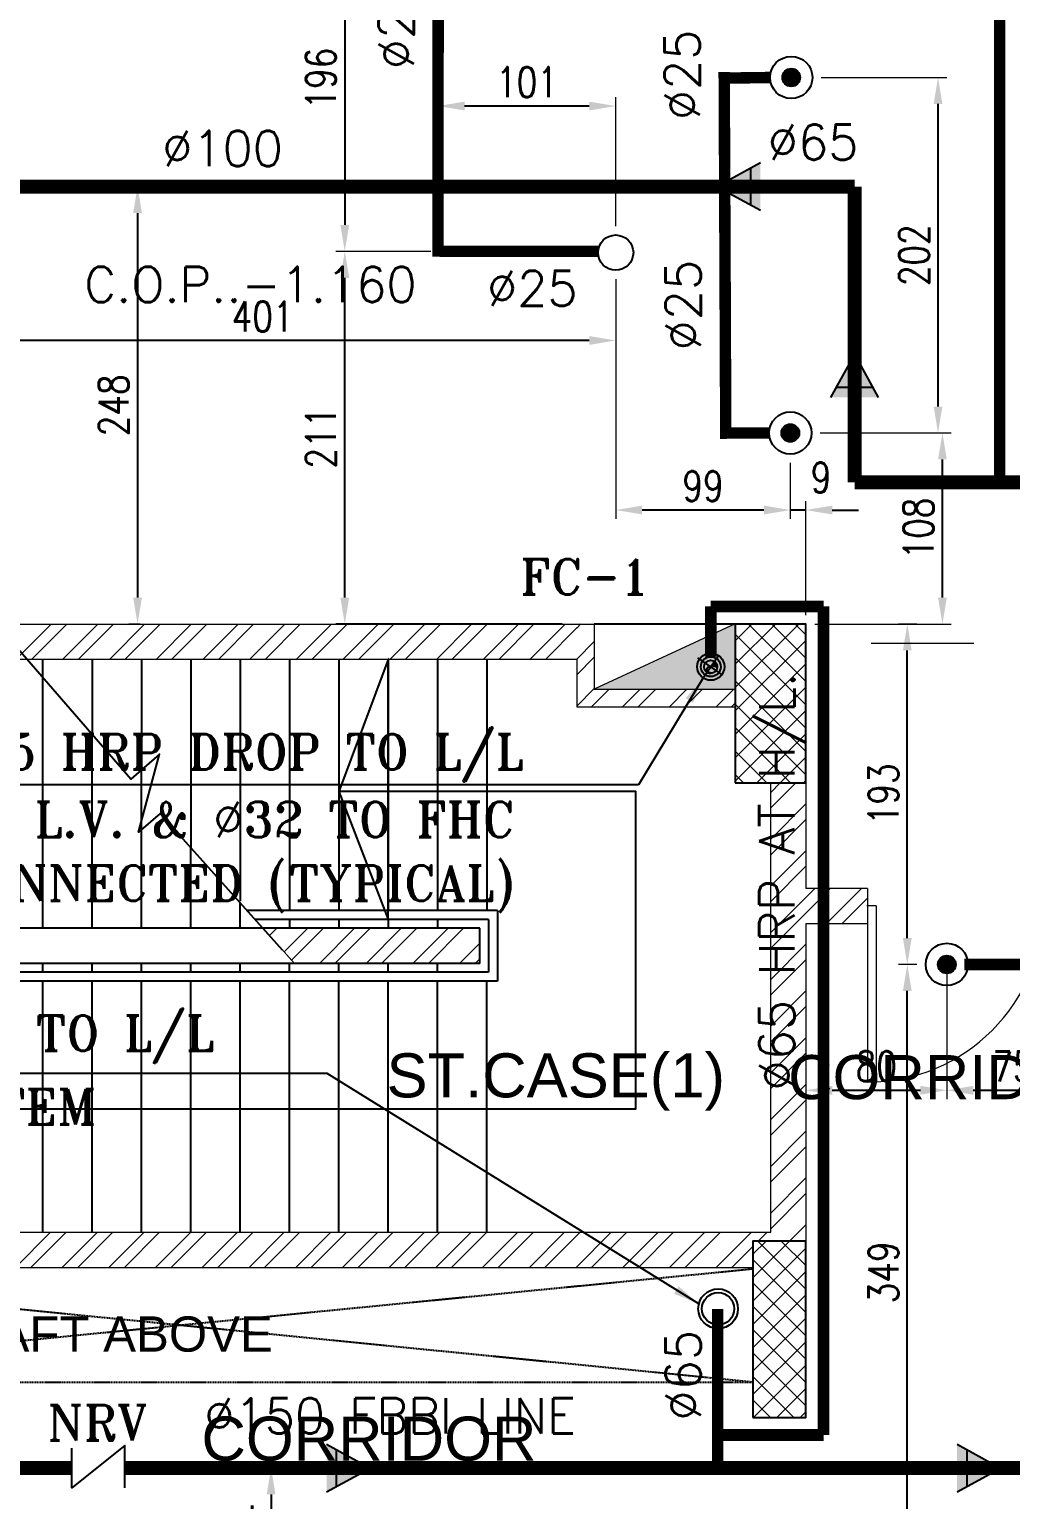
# Model space of a CAD drawing. Header units: inches. Extents: x 1355305 to 1448369, y 326920 to 386626.
# Drawn here: x 1376514 to 1382083, y 348243 to 356583 of the extents above; entities that cross this region are included whole.
import ezdxf
from ezdxf.enums import TextEntityAlignment as Align

# ---------------------------------------------------------------- set-up
doc = ezdxf.new("R2010")
doc.units = ezdxf.units.IN
doc.header["$MEASUREMENT"] = 0
for name, pattern in [('DASHDOT', [1, 0.5, -0.25, 0, -0.25]), ('HIDDEN', [9.524999999999999, 6.35, -3.175]), ('JIS_02_2.0', [3, 2, -1])]:
    doc.linetypes.add(name, pattern=pattern)
for name, color, linetype, lineweight in [('A-BLOCK', 43, 'Continuous', 13), ('A-DOOR', 10, 'Continuous', 15), ('A-HATCH CONCRETE', 254, 'Continuous', 5), ('wall hatch', 252, 'Continuous', 0)]:
    doc.layers.add(name, color=color, linetype=linetype, lineweight=lineweight)
for name, color, linetype in [('DIM2', 222, 'Continuous'), ('DR ARROW', 6, 'Continuous'), ('DR-TEXT', 181, 'Continuous'), ('FIRE BREECHING INLET', 41, 'DASHDOT'), ('FIRE MAIN PIPE', 7, 'Continuous'), ('FIRE-TXT', 5, 'Continuous'), ('FP-Base-3$0$FP-RISER', 3, 'Continuous'), ('FP-PIPE', 4, 'Continuous'), ('MARBLE', 9, 'Continuous'), ('P-FIRE-MAIN', 80, 'Continuous'), ('P-FIRE-SUB', 40, 'Continuous'), ('P-FIRE-TXT', 181, 'Continuous'), ('S-COL', 210, 'Continuous'), ('SHAFT', 7, 'Continuous'), ('SLEEVE', 2, 'Continuous'), ('SPR..', 3, 'Continuous'), ('stair', 1, 'Continuous'), ('TAXT', 3, 'Continuous'), ('TEXT', 181, 'Continuous')]:
    doc.layers.add(name, color=color, linetype=linetype)
doc.styles.add('MECH', font='romans.shx')
doc.styles.add('ROMANS', font='romans__.ttf', dxfattribs={"width": 0.8})
doc.styles.add('ROMANT', font='ROMANT.shx')
doc.styles.add('style1', font='arial.ttf')
doc.dimstyles.new('GRAND CINEMA', dxfattribs={"dimtxt": 180, "dimasz": 150, "dimexe": 0.18, "dimexo": 0.06, "dimgap": 100, "dimtad": 1, "dimdec": 0, "dimlfac": 0.1, "dimzin": 1, "dimdsep": 46, "dimtxsty": 'MECH', "dimcen": 0.09, "dimdle": 0.2, "dimclrd": 222, "dimclre": 222, "dimclrt": 3, "dimadec": 0, "dimazin": 0, "dimtfac": 1, "dimtdec": 0, "dimtix": 1, "dimtmove": 2, "dimatfit": 3, "dimfxl": 1, "dimtolj": 1, "dimtzin": 0, "dimlwd": -1, "dimarcsym": 0})
pattern_1 = [(45, (1361977.670933246, -12529.20693418721), (-132.5825214724777, 132.5825214724777), []), (45, (1362066.059280746, -12529.20693418721), (-132.5825214724777, 132.5825214724777), [])]
pattern_2 = [(45, (1361977.670933246, -12529.20693418721), (-66.29126073623883, 66.29126073623884), []), (135, (1361977.670933246, -12529.20693418721), (-66.29126073623884, -66.29126073623883), [])]

# ---------------------------------------------------------------- blocks, each defined once
blk = doc.blocks.new('SWGDCSTHYTD')
at = {"layer": 'A-BLOCK', "ltscale": 100}
blk.add_hatch(color=254, dxfattribs=at).paths.add_polyline_path([(1380520.302937191, 409238.9246025186), (1380520.302937191, 409608.9246025201), (1379720.302937188, 409238.9246025186)])
at = {"layer": 'A-HATCH CONCRETE'}
h = blk.add_hatch(dxfattribs=at)
h.set_pattern_fill('ANSI37', color=254, scale=750)
h.set_pattern_definition(pattern_2)
h.paths.add_polyline_path([(1380520.302937191, 408707.8111279894), (1380920.933549115, 408707.8111279894), (1380920.933549115, 409607.8111279899), (1380520.302937191, 409607.8111279899)])
h = blk.add_hatch(dxfattribs=at)
h.set_pattern_fill('ANSI37', color=254, scale=750)
h.set_pattern_definition(pattern_2)
h.paths.add_polyline_path([(1380620.274007265, 405107.8111279897), (1380920.274007265, 405107.8111279897), (1380920.302937191, 406107.8111279891), (1380620.302937191, 406107.8111279891)])
at = {"layer": 'wall hatch', "ltscale": 500}
h = blk.add_hatch(dxfattribs=at)
h.set_pattern_fill('ANSI32', color=254, scale=500)
h.set_pattern_definition(pattern_1)
h.paths.add_polyline_path([(1379623.458292169, 409407.8111279899), (1379623.458292169, 409607.8111279899), (1374570.554166704, 409607.8111279897), (1374570.554166704, 409407.8111279897)])
h = blk.add_hatch(dxfattribs=at)
h.set_pattern_fill('ANSI32', color=254, scale=500)
h.set_pattern_definition(pattern_1)
h.paths.add_polyline_path([(1380520.302937191, 409238.9246025184), (1379720.302937188, 409238.9246025184), (1379720.302937188, 409608.9246025201), (1379620.302937188, 409608.9246025201), (1379620.302937188, 409138.9246025184), (1380520.302937191, 409138.9246025184)])
at = {"layer": 'wall hatch'}
h = blk.add_hatch(dxfattribs=at)
h.set_pattern_fill('ANSI32', color=254, scale=500)
h.set_pattern_definition([(45, (1362142.670933246, -12529.20693418721), (-132.5825214724777, 132.5825214724777), []), (45, (1362231.059280746, -12529.20693418721), (-132.5825214724777, 132.5825214724777), [])])
h.paths.add_polyline_path([(1380935.933549115, 409607.8111279897), (1380935.933549115, 409607.8111279899), (1380935.933549115, 409407.8111282835)])
h.paths.add_polyline_path([(1382471.184778628, 409607.8111282835), (1382270.805396088, 409607.8111282833), (1382270.805396088, 409407.8111282833), (1382471.184778628, 409407.8111282835)])
at = {"layer": 'wall hatch', "ltscale": 500}
h = blk.add_hatch(dxfattribs=at)
h.set_pattern_fill('ANSI32', color=254, scale=500)
h.set_pattern_definition(pattern_1)
h.paths.add_polyline_path([(1380920.933549115, 408707.8111279894), (1380721.302937116, 408707.8111279894), (1380721.302937116, 406107.8111279891), (1380920.933549115, 406107.8111279892)])
h.paths.add_polyline_path([(1380620.302937191, 406107.8111279891), (1380721.302937116, 406107.8111279891), (1380721.302937116, 406157.8111279899), (1380620.302937191, 406157.8111279899)])
h = blk.add_hatch(dxfattribs=at)
h.set_pattern_fill('ANSI32', color=254, scale=500)
h.set_pattern_definition(pattern_1)
h.paths.add_polyline_path([(1381270.805396088, 408107.8111279897), (1380920.933549115, 408107.8111279899), (1380920.933549115, 407907.8111282835), (1381270.805396088, 407907.8111282835)])
at = {"layer": 'wall hatch'}
h = blk.add_hatch(dxfattribs=at)
h.set_pattern_fill('ANSI32', color=254, scale=500)
h.set_pattern_definition(pattern_1)
h.paths.add_polyline_path([(1381154.190470921, 408110.1874043139), (1381154.190470921, 408110.1874043142), (1381154.190470921, 407910.1874046078)])
h.paths.add_polyline_path([(1382471.184778628, 408107.8111279898), (1382270.805396088, 408107.8111279896), (1382270.805396088, 407907.8111279896), (1382471.184778628, 407907.8111279898)])
h = blk.add_hatch(dxfattribs=at)
h.set_pattern_fill('ANSI32', color=254, scale=500)
h.set_pattern_definition(pattern_1)
h.paths.add_polyline_path([(1377840.663774897, 407882.8111279897), (1379070.554166629, 407882.8111279897), (1379070.554166629, 407682.8111279899), (1378019.670418063, 407682.8111279899)])
at = {"layer": 'wall hatch', "ltscale": 500}
h = blk.add_hatch(dxfattribs=at)
h.set_pattern_fill('ANSI32', color=254, scale=500)
h.set_pattern_definition(pattern_1)
h.paths.add_polyline_path([(1375070.55465473, 406157.8111279898), (1375070.55465473, 405957.8111279898), (1380620.933549115, 405957.8111279899), (1380620.933549115, 406157.8111279899)])
h.paths.add_polyline_path([(1373970.554166705, 406157.8111279896), (1374071.185266728, 406157.8111279896), (1374071.185266728, 405957.8111279896), (1373970.554166705, 405957.8111279896)])
h.paths.add_polyline_path([(1373871.184778629, 406157.8111279896), (1373969.618390191, 406157.8111279896), (1373969.618390191, 406107.811127989), (1373871.184778629, 406107.811127989)])
at = {"layer": 'A-BLOCK', "color": 254, "ltscale": 100}
for p, q in [((1373670.554166629, 409607.8111279899), (1380920.302937116, 409607.8111279899)), ((1380520.302937191, 409608.9246025201), (1379720.302937188, 409238.9246025186)), ((1374570.554166704, 409407.8111279894), (1379620.302937188, 409408.9246025201)), ((1380721.302937116, 406157.8111279899), (1380721.302937116, 408707.8111279894)), ((1380920.933549115, 408707.8111279899), (1380920.933549115, 408107.81112799)), ((1381270.805396107, 408107.8111279897), (1380920.302937116, 408107.8111279899)), ((1381270.805396107, 408107.8111279897), (1381270.805396107, 407907.8111279894)), ((1381270.805396088, 408107.8111282837), (1381270.805396088, 407907.8111282835)), ((1380920.933549115, 407907.8111282835), (1380920.302937191, 406107.8111279891)), ((1381270.805396088, 407907.8111282835), (1380920.933549115, 407907.8111282835)), ((1375070.55465473, 406157.8111279898), (1380721.302937116, 406157.8111279899)), ((1375070.55465473, 405957.8111279898), (1380620.933549115, 405957.8111279899))]:
    blk.add_line(p, q, dxfattribs=at)
for points in [[(1379720.302937188, 409608.9246025201), (1379720.302937188, 409238.9246025184), (1380520.302937191, 409238.9246025184)], [(1379620.302937188, 409408.9246025201), (1379620.302937188, 409138.9246025184), (1380520.302937191, 409138.9246025184)]]:
    blk.add_lwpolyline(points, dxfattribs=at)
for points in [[(1380520.302937191, 409608.9246025201), (1379720.302937188, 409608.9246025201), (1379720.302937188, 409238.9246025186), (1380520.302937191, 409238.9246025186)], [(1377840.663774897, 407882.8111279897), (1379070.554166629, 407882.8111279897), (1379070.554166629, 407682.8111279899), (1378019.670418063, 407682.8111279899)]]:
    blk.add_lwpolyline(points, close=True, dxfattribs=at)
at = {"layer": 'A-DOOR', "color": 254}
for p, q in [((1381320.805396107, 408010.1874041668), (1381267.330556682, 408010.1874041668)), ((1381270.805396088, 408010.1874044609), (1381270.805396088, 407010.1874044609)), ((1381270.805396107, 408010.1874041668), (1381270.805396107, 407010.1874041668)), ((1381320.805396088, 408010.1874044609), (1381320.805396088, 407010.1874044609)), ((1381320.805396107, 408010.1874041668), (1381320.805396107, 407010.1874041668))]:
    blk.add_line(p, q, dxfattribs=at)
blk.add_arc((1381270.805396088, 408010.1874044609), 1000, 270, 0, dxfattribs=at)
at = {"layer": 'S-COL', "color": 254}
blk.add_lwpolyline([(1380520.302937191, 408707.8111279894), (1380920.933549115, 408707.8111279894), (1380920.933549115, 409607.8111279899), (1380520.302937191, 409607.8111279899)], close=True, dxfattribs=at)
at = {"layer": 'S-COL', "color": 254, "linetype": 'ByBlock'}
blk.add_lwpolyline([(1380620.274007265, 405107.8111279897), (1380920.274007265, 405107.8111279897), (1380920.302937191, 406107.8111279891), (1380620.302937191, 406107.8111279891)], close=True, dxfattribs=at)
at = {"layer": 'SHAFT', "color": 254, "linetype": 'HIDDEN', "ltscale": 0.5}
for p, q in [((1376590.554166629, 407882.8111279897), (1376590.554166629, 409303.5382370438)), ((1376870.554166629, 407882.8111279897), (1376870.554166629, 408980.6195443604)), ((1377150.554166629, 407882.8111279897), (1377150.554166629, 408780.6000603716)), ((1377430.554166629, 407882.8111279897), (1377430.554166629, 408341.0171487432)), ((1377710.554166629, 407882.8111279897), (1377710.554166629, 408028.1795969657)), ((1377840.663774897, 407882.8111279897), (1375470.554166629, 407882.8111279898))]:
    blk.add_line(p, q, dxfattribs=at)
at = {"layer": 'SHAFT', "color": 254, "linetype": 'HIDDEN'}
for p, q in [((1380620.302937191, 405307.8111279892), (1374070.55416663, 405957.8475425852)), ((1374070.55416663, 405307.8111279892), (1380620.933549115, 405951.1584831189)), ((1374070.55416663, 405307.8111279892), (1380620.302937191, 405307.8111279892))]:
    blk.add_line(p, q, dxfattribs=at)
at = {"layer": 'stair', "color": 254}
for p, q in [((1376590.554166629, 409303.5382370438), (1376590.554166629, 409407.8111279899)), ((1376870.554166629, 409407.8111279897), (1376870.554166629, 408980.6195443604)), ((1377150.554166629, 409407.8111279897), (1377150.554166629, 408780.6000603713)), ((1377430.554166629, 409407.8111279897), (1377430.554166629, 408334.7821589938)), ((1377710.554166629, 409407.8111279897), (1377710.554166629, 408036.8634663104)), ((1377990.554166629, 409407.8111279897), (1377990.554166629, 407982.8111279897)), ((1378270.554166629, 409407.8111279897), (1378270.554166629, 407982.8111279897)), ((1378550.554166629, 409407.8111279899), (1378550.554166629, 407982.8111279897)), ((1378830.554166629, 409407.8111279899), (1378830.554166629, 407982.8111279897)), ((1379110.554166629, 409407.8111279899), (1379110.554166629, 407982.8111279898)), ((1379170.554166629, 407982.8111279897), (1377751.160453314, 407982.8111279897)), ((1379170.554166629, 407982.8111279897), (1379170.554166629, 407582.8111279899)), ((1379120.554166629, 407932.8111279897), (1377795.912114106, 407932.8111279897)), ((1377990.554166629, 407932.8111279897), (1377990.554166629, 407882.8111279897)), ((1378270.554166629, 407932.8111279897), (1378270.554166629, 407882.8111279897)), ((1378550.554166629, 407932.8111279899), (1378550.554166629, 407882.8111279897)), ((1378830.554166629, 407932.8111279898), (1378830.554166629, 407882.8111279897)), ((1379120.554166629, 407932.8111279897), (1379120.554166629, 407632.8111279899)), ((1379070.554166629, 407882.8111279897), (1377840.663774897, 407882.8111279897)), ((1379070.554166629, 407682.8111279899), (1379070.554166629, 407882.8111279897)), ((1379070.554166629, 407682.8111279899), (1375470.554166629, 407682.8111279899)), ((1376590.554166629, 407632.8111279899), (1376590.554166629, 407682.8111279899)), ((1376870.554166629, 407632.8111279899), (1376870.554166629, 407682.8111279899)), ((1377150.554166629, 407632.8111279899), (1377150.554166629, 407682.8111279899)), ((1377430.554166629, 407632.8111279899), (1377430.554166629, 407682.8111279899)), ((1377710.554166629, 407632.8111279899), (1377710.554166629, 407682.8111279899)), ((1377990.554166629, 407632.8111279899), (1377990.554166629, 407682.8111279899)), ((1378270.554166629, 407632.8111279899), (1378270.554166629, 407682.8111279899)), ((1378550.554166629, 407632.8111279899), (1378550.554166629, 407682.8111279899)), ((1378830.554166629, 407632.8111279899), (1378830.554166629, 407682.8111279899)), ((1379120.554166629, 407632.8111279899), (1375445.554166629, 407632.8111279899)), ((1379170.554166629, 407582.8111279899), (1375445.554166629, 407582.8111279899)), ((1376590.554166629, 406157.8111279899), (1376590.554166629, 407582.8111279899)), ((1376870.554166629, 406157.8111279899), (1376870.554166629, 407582.8111279899)), ((1377150.554166629, 406157.8111279899), (1377150.554166629, 407582.8111279899)), ((1377430.554166629, 406157.8111279899), (1377430.554166629, 407582.8111279899)), ((1377710.554166629, 406157.8111279899), (1377710.554166629, 407582.8111279899)), ((1377990.554166629, 406157.8111279899), (1377990.554166629, 407582.8111279899)), ((1378270.554166629, 406157.8111279899), (1378270.554166629, 407582.8111279899)), ((1378550.554166629, 406157.8111279899), (1378550.554166629, 407582.8111279899)), ((1378830.554166629, 406157.8111279899), (1378830.554166629, 407582.8111279899)), ((1379110.554166629, 406157.8111279899), (1379110.554166629, 407582.8111279899))]:
    blk.add_line(p, q, dxfattribs=at)
for points in [[(1377951.745460285, 407758.7021190467), (1377257.379607703, 408534.5010953312), (1377134.424627797, 408427.887897787), (1377253.078162673, 408869.4977288645), (1377089.72418798, 408727.8549130395), (1376400.622407381, 409522.5829348849)], [(1375470.55416663, 406857.8111279899), (1378770.554166629, 406857.8111279897), (1379955.554166629, 406857.8111279897), (1379955.554166629, 408657.8111279897), (1378270.554166629, 408657.8111279897), (1378550.554166629, 407932.8111279899), (1378550.554166629, 409407.8111279899), (1378270.554166629, 408657.8111279897)]]:
    blk.add_lwpolyline(points, dxfattribs=at)
at = {"layer": 'stair', "color": 254, "const_width": 5}
blk.add_lwpolyline([(1375470.55416663, 406857.8111279899), (1379955.554166629, 406857.8111279899), (1379955.554166629, 408657.8111279897), (1378270.554166629, 408657.8111279897), (1378550.554166629, 409407.8111279899), (1378550.554166629, 407932.8111279899), (1378270.554166629, 408657.8111279897)], dxfattribs=at)
at = {"layer": 'TAXT', "color": 254, "ltscale": 100, "style": 'style1'}
blk.add_text('SHAFT ABOVE', height=200, dxfattribs=at).set_placement((1375939.98822887, 405480.9554218723))
at = {"layer": 'TEXT', "color": 254, "ltscale": 0.5, "style": 'style1'}
blk.add_text('ST.CASE(1)', height=250, dxfattribs=at).set_placement((1378541.198071784, 406923.2011371254))
at = {"layer": 'TEXT', "color": 254, "ltscale": 0.5, "char_height": 250, "width": 4139.905060350208, "attachment_point": 1, "style": 'style1'}
for insert in [(1380820.302937116, 407163.1125613375), (1377490.84976835, 405112.6377384824)]:
    blk.add_mtext('CORRIDOR', dxfattribs=dict(at, insert=insert))
blk = doc.blocks.new('*D1224')
at = {"layer": 'Defpoints', "color": 0, "transparency": 16777216}
for p in [(6583.978026925353, -19000.7026257838), (7574.666715671308, -19750.91694130609), (6583.978026925353, -20067.90175012051)]:
    blk.add_point(p, dxfattribs=at)
at = {"layer": 'DIM2', "color": 252, "lineweight": -2, "transparency": 16777216}
for p, q in [((6583.978026925353, -19050.7026257838), (6583.978026925353, -20117.90175012051)), ((7574.666715671308, -19800.91694130609), (7574.666715671308, -20117.90175012051))]:
    blk.add_line(p, q, dxfattribs=at)
at = {"layer": 'DIM2', "color": 252, "transparency": 16777216}
blk.add_line((7424.666715671308, -20067.90175012051), (6733.978026925353, -20067.90175012051), dxfattribs=at)
for points in [[(6733.978026925353, -20042.90175012051), (6733.978026925353, -20092.90175012051), (6583.978026925353, -20067.90175012051)], [(7424.666715671308, -20042.90175012051), (7424.666715671308, -20092.90175012051), (7574.666715671308, -20067.90175012051)]]:
    blk.add_solid(points, dxfattribs=at)
at = {"layer": 'DIM2', "color": 252, "transparency": 16777216, "insert": (7079.322371298331, -19932.11988415468), "char_height": 170, "attachment_point": 5, "style": 'ROMANS'}
blk.add_mtext('\\A1;99', dxfattribs=at)
blk = doc.blocks.new('*D1225')
at = {"layer": 'Defpoints', "color": 0, "transparency": 16777216}
for p in [(2576.4107668004, -18714.37934044917), (6583.978026925353, -18707.69194224291), (2576.4107668004, -19106.07379748602)]:
    blk.add_point(p, dxfattribs=at)
at = {"layer": 'DIM2', "color": 252, "lineweight": -2, "transparency": 16777216}
for p, q in [((6583.978026925353, -18757.69194224291), (6583.978026925353, -19156.07379748602)), ((2576.4107668004, -18764.37934044917), (2576.4107668004, -19156.07379748602))]:
    blk.add_line(p, q, dxfattribs=at)
at = {"layer": 'DIM2', "color": 252, "transparency": 16777216}
blk.add_line((6433.978026925353, -19106.07379748602), (2726.4107668004, -19106.07379748602), dxfattribs=at)
for points in [[(2726.4107668004, -19081.07379748602), (2726.4107668004, -19131.07379748602), (2576.4107668004, -19106.07379748602)], [(6433.978026925353, -19081.07379748602), (6433.978026925353, -19131.07379748602), (6583.978026925353, -19106.07379748602)]]:
    blk.add_solid(points, dxfattribs=at)
at = {"layer": 'DIM2', "color": 252, "transparency": 16777216, "insert": (4580.194396862877, -18970.29193152019), "char_height": 170, "attachment_point": 5, "style": 'ROMANS'}
blk.add_mtext('\\A1;401', dxfattribs=at)
blk = doc.blocks.new('*D1227')
at = {"layer": 'Defpoints', "color": 0, "transparency": 16777216}
for p in [(9012.942888821475, -22414.3149978483), (9562.460128779756, -22414.3149978483), (8769.406999101397, -22645.53635110235)]:
    blk.add_point(p, dxfattribs=at)
at = {"layer": 'DIM2', "color": 252, "transparency": 16777216}
for p, q in [((9562.460128779756, -22264.3149978483), (9562.460128779756, -22114.3149978483)), ((9562.460128779756, -22645.53635110235), (9562.460128779756, -22414.3149978483)), ((9562.460128779756, -22795.53635110235), (9562.460128779756, -22945.53635110235))]:
    blk.add_line(p, q, dxfattribs=at)
at = {"layer": 'DIM2', "color": 252, "lineweight": -2, "transparency": 16777216}
for p, q in [((9062.942888821475, -22414.3149978483), (9612.460128779756, -22414.3149978483)), ((8819.406999101397, -22645.53635110235), (9612.460128779756, -22645.53635110235))]:
    blk.add_line(p, q, dxfattribs=at)
at = {"layer": 'DIM2', "color": 252, "transparency": 16777216}
for points in [[(9537.460128779756, -22264.3149978483), (9587.460128779756, -22264.3149978483), (9562.460128779756, -22414.3149978483)], [(9537.460128779756, -22795.53635110235), (9587.460128779756, -22795.53635110235), (9562.460128779756, -22645.53635110235)]]:
    blk.add_solid(points, dxfattribs=at)
at = {"layer": 'DIM2', "color": 252, "transparency": 16777216, "insert": (9426.678262813924, -22529.92567447532), "char_height": 170, "attachment_point": 5, "rotation": 90, "style": 'ROMANS'}
blk.add_mtext('\\A1;23', dxfattribs=at)
blk = doc.blocks.new('*D1228')
at = {"layer": 'Defpoints', "color": 0, "transparency": 16777216}
for p in [(8463.198696576757, -22645.53635110235), (7662.755735886283, -23314.31499740755), (8463.198696576757, -23359.13912302983)]:
    blk.add_point(p, dxfattribs=at)
at = {"layer": 'DIM2', "color": 252, "lineweight": -2, "transparency": 16777216}
for p, q in [((8463.198696576757, -22695.53635110235), (8463.198696576757, -23409.13912302983)), ((7662.755735886283, -23364.31499740755), (7662.755735886283, -23409.13912302983))]:
    blk.add_line(p, q, dxfattribs=at)
at = {"layer": 'DIM2', "color": 252, "transparency": 16777216}
blk.add_line((7812.755735886283, -23359.13912302983), (8313.198696576757, -23359.13912302983), dxfattribs=at)
for points in [[(7812.755735886283, -23334.13912302983), (7812.755735886283, -23384.13912302983), (7662.755735886283, -23359.13912302983)], [(8313.198696576757, -23334.13912302983), (8313.198696576757, -23384.13912302983), (8463.198696576757, -23359.13912302983)]]:
    blk.add_solid(points, dxfattribs=at)
at = {"layer": 'DIM2', "color": 252, "transparency": 16777216, "insert": (8062.97721623152, -23223.357257064), "char_height": 170, "attachment_point": 5, "style": 'ROMANS'}
blk.add_mtext('\\A1;80', dxfattribs=at)
blk = doc.blocks.new('*D1229')
at = {"layer": 'Defpoints', "color": 0, "transparency": 16777216}
for p in [(8463.198696576757, -23002.45773706603), (9213.322271361481, -23002.45773706603), (9213.322271361481, -23359.31912302988)]:
    blk.add_point(p, dxfattribs=at)
at = {"layer": 'DIM2', "color": 252, "lineweight": -2, "transparency": 16777216}
for p, q in [((8463.198696576757, -23052.45773706603), (8463.198696576757, -23409.31912302988)), ((9213.322271361481, -23052.45773706603), (9213.322271361481, -23409.31912302988))]:
    blk.add_line(p, q, dxfattribs=at)
at = {"layer": 'DIM2', "color": 252, "transparency": 16777216}
blk.add_line((8613.198696576757, -23359.31912302988), (9063.322271361481, -23359.31912302988), dxfattribs=at)
for points in [[(8613.198696576757, -23334.31912302988), (8613.198696576757, -23384.31912302988), (8463.198696576757, -23359.31912302988)], [(9063.322271361481, -23334.31912302988), (9063.322271361481, -23384.31912302988), (9213.322271361481, -23359.31912302988)]]:
    blk.add_solid(points, dxfattribs=at)
at = {"layer": 'DIM2', "color": 252, "transparency": 16777216, "insert": (8838.26048396912, -23223.53725706405), "char_height": 170, "attachment_point": 5, "style": 'ROMANS'}
blk.add_mtext('\\A1;75', dxfattribs=at)
blk = doc.blocks.new('*D1285')
at = {"layer": 'Defpoints', "color": 0, "transparency": 16777216}
for p in [(5046.250419941964, -18600.9868149276), (5583.972456705524, -18600.9868149276), (6330.025812473381, -20714.31499755377)]:
    blk.add_point(p, dxfattribs=at)
at = {"layer": 'DIM2', "color": 252, "lineweight": -2, "transparency": 16777216}
for p, q in [((5533.972456705524, -18600.9868149276), (4996.250419941964, -18600.9868149276)), ((6280.025812473381, -20714.31499755377), (4996.250419941964, -20714.31499755377))]:
    blk.add_line(p, q, dxfattribs=at)
at = {"layer": 'DIM2', "color": 252, "transparency": 16777216}
blk.add_line((5046.250419941964, -20564.31499755377), (5046.250419941964, -18750.9868149276), dxfattribs=at)
for points in [[(5021.250419941964, -18750.9868149276), (5071.250419941964, -18750.9868149276), (5046.250419941964, -18600.9868149276)], [(5021.250419941964, -20564.31499755377), (5071.250419941964, -20564.31499755377), (5046.250419941964, -20714.31499755377)]]:
    blk.add_solid(points, dxfattribs=at)
at = {"layer": 'DIM2', "color": 252, "transparency": 16777216, "insert": (4910.468553976133, -19657.65090624068), "char_height": 170, "attachment_point": 5, "rotation": 90, "style": 'ROMANS'}
blk.add_mtext('\\A1;211', dxfattribs=at)
blk = doc.blocks.new('*D1302')
at = {"layer": 'Defpoints', "color": 0, "transparency": 16777216}
for p in [(3934.265963612357, -18233.89804271533), (3870.343062123517, -20714.37934066931), (3934.265963612357, -20714.37934066931)]:
    blk.add_point(p, dxfattribs=at)
at = {"layer": 'DIM2', "color": 252, "lineweight": -2, "transparency": 16777216}
for p, q in [((3884.265963612357, -18233.89804271533), (3820.343062123517, -18233.89804271533)), ((3884.265963612357, -20714.37934066931), (3820.343062123517, -20714.37934066931))]:
    blk.add_line(p, q, dxfattribs=at)
at = {"layer": 'DIM2', "color": 252, "transparency": 16777216}
blk.add_line((3870.343062123517, -18383.89804271533), (3870.343062123517, -20564.37934066931), dxfattribs=at)
for points in [[(3845.343062123517, -18383.89804271533), (3895.343062123517, -18383.89804271533), (3870.343062123517, -18233.89804271533)], [(3845.343062123517, -20564.37934066931), (3895.343062123517, -20564.37934066931), (3870.343062123517, -20714.37934066931)]]:
    blk.add_solid(points, dxfattribs=at)
at = {"layer": 'DIM2', "color": 252, "transparency": 16777216, "insert": (3734.561196157686, -19474.13869169232), "char_height": 170, "attachment_point": 5, "rotation": 90, "style": 'ROMANS'}
blk.add_mtext('\\A1;248', dxfattribs=at)
blk = doc.blocks.new('*D1306')
at = {"layer": 'Defpoints', "color": 0, "transparency": 16777216}
for p in [(7574.666715671308, -19750.91694130609), (7574.666715671308, -20068.08175012056), (7662.469846044667, -20714.37934066931)]:
    blk.add_point(p, dxfattribs=at)
at = {"layer": 'DIM2', "color": 252, "lineweight": -2, "transparency": 16777216}
for p, q in [((7574.666715671308, -19800.91694130609), (7574.666715671308, -20118.08175012056)), ((7662.469846044667, -20664.37934066931), (7662.469846044667, -20018.08175012056))]:
    blk.add_line(p, q, dxfattribs=at)
at = {"layer": 'DIM2', "color": 252, "transparency": 16777216}
for p, q in [((7424.666715671308, -20068.08175012056), (7274.666715671308, -20068.08175012056)), ((7662.469846044667, -20068.08175012056), (7574.666715671308, -20068.08175012056)), ((7812.469846044667, -20068.08175012056), (7962.469846044667, -20068.08175012056))]:
    blk.add_line(p, q, dxfattribs=at)
for points in [[(7424.666715671308, -20043.08175012056), (7424.666715671308, -20093.08175012056), (7574.666715671308, -20068.08175012056)], [(7812.469846044667, -20043.08175012056), (7812.469846044667, -20093.08175012056), (7662.469846044667, -20068.08175012056)]]:
    blk.add_solid(points, dxfattribs=at)
at = {"layer": 'DIM2', "color": 252, "transparency": 16777216, "insert": (7749.024544573622, -19883.08175012056), "char_height": 170, "attachment_point": 5, "style": 'ROMANS'}
blk.add_mtext('\\A1;9', dxfattribs=at)
blk = doc.blocks.new('*D1307')
at = {"layer": 'Defpoints', "color": 0, "transparency": 16777216}
for p in [(7694.666715671308, -19630.91694130609), (8438.130997643108, -19630.91694130609), (7663.100458043162, -20714.37934066931)]:
    blk.add_point(p, dxfattribs=at)
at = {"layer": 'DIM2', "color": 252, "lineweight": -2, "transparency": 16777216}
for p, q in [((7744.666715671308, -19630.91694130609), (8488.130997643108, -19630.91694130609)), ((7713.100458043162, -20714.37934066931), (8488.130997643106, -20714.37934066932))]:
    blk.add_line(p, q, dxfattribs=at)
at = {"layer": 'DIM2', "color": 252, "transparency": 16777216}
blk.add_line((8438.130997643106, -20564.37934066932), (8438.130997643108, -19780.91694130609), dxfattribs=at)
for points in [[(8413.130997643108, -19780.91694130609), (8463.130997643108, -19780.91694130609), (8438.130997643108, -19630.91694130609)], [(8413.130997643106, -20564.37934066932), (8463.130997643106, -20564.37934066932), (8438.130997643106, -20714.37934066932)]]:
    blk.add_solid(points, dxfattribs=at)
at = {"layer": 'DIM2', "color": 252, "transparency": 16777216, "insert": (8302.349131677274, -20172.6481409877), "char_height": 170, "attachment_point": 5, "rotation": 90, "style": 'ROMANS'}
blk.add_mtext('\\A1;108', dxfattribs=at)
blk = doc.blocks.new('*D1308')
at = {"layer": 'Defpoints', "color": 0, "transparency": 16777216}
for p in [(7700.194396862295, -17614.3793404483), (8413.130997643108, -17614.3793404483), (7694.726715671364, -19630.91694130609)]:
    blk.add_point(p, dxfattribs=at)
at = {"layer": 'DIM2', "color": 252, "lineweight": -2, "transparency": 16777216}
for p, q in [((7750.194396862295, -17614.3793404483), (8463.130997643108, -17614.3793404483)), ((7744.726715671364, -19630.91694130609), (8463.130997643108, -19630.91694130609))]:
    blk.add_line(p, q, dxfattribs=at)
at = {"layer": 'DIM2', "color": 252, "transparency": 16777216}
blk.add_line((8413.130997643108, -19480.91694130609), (8413.130997643108, -17764.3793404483), dxfattribs=at)
for points in [[(8388.130997643108, -17764.3793404483), (8438.130997643108, -17764.3793404483), (8413.130997643108, -17614.3793404483)], [(8388.130997643108, -19480.91694130609), (8438.130997643108, -19480.91694130609), (8413.130997643108, -19630.91694130609)]]:
    blk.add_solid(points, dxfattribs=at)
at = {"layer": 'DIM2', "color": 252, "transparency": 16777216, "insert": (8277.349131677274, -18622.64814087719), "char_height": 170, "attachment_point": 5, "rotation": 90, "style": 'ROMANS'}
blk.add_mtext('\\A1;202', dxfattribs=at)
blk = doc.blocks.new('*D1309')
at = {"layer": 'Defpoints', "color": 0, "transparency": 16777216}
for p in [(5480.293301382335, -16639.25568884623), (5046.250419941964, -18600.9868149276), (5575.282139590709, -18600.9868149276)]:
    blk.add_point(p, dxfattribs=at)
at = {"layer": 'DIM2', "color": 252, "lineweight": -2, "transparency": 16777216}
for p, q in [((5430.293301382335, -16639.25568884623), (4996.250419941965, -16639.25568884623)), ((5525.282139590709, -18600.9868149276), (4996.250419941964, -18600.9868149276))]:
    blk.add_line(p, q, dxfattribs=at)
at = {"layer": 'DIM2', "color": 252, "transparency": 16777216}
blk.add_line((5046.250419941965, -16789.25568884623), (5046.250419941964, -18450.9868149276), dxfattribs=at)
for points in [[(5021.250419941965, -16789.25568884623), (5071.250419941965, -16789.25568884623), (5046.250419941965, -16639.25568884623)], [(5021.250419941964, -18450.9868149276), (5071.250419941964, -18450.9868149276), (5046.250419941964, -18600.9868149276)]]:
    blk.add_solid(points, dxfattribs=at)
at = {"layer": 'DIM2', "color": 252, "transparency": 16777216, "insert": (4910.468553976133, -17620.12125188691), "char_height": 170, "attachment_point": 5, "rotation": 90, "style": 'ROMANS'}
blk.add_mtext('\\A1;196', dxfattribs=at)
blk = doc.blocks.new('*D1310')
at = {"layer": 'Defpoints', "color": 0, "transparency": 16777216}
for p in [(5575.808357262053, -17730.68895271578), (5575.808357262053, -17776.35901930899), (6583.978026925353, -18507.69194224291)]:
    blk.add_point(p, dxfattribs=at)
at = {"layer": 'DIM2', "color": 252, "lineweight": -2, "transparency": 16777216}
for p, q in [((6583.978026925353, -18457.69194224291), (6583.978026925353, -17726.35901930899)), ((5575.808357262053, -17780.68895271578), (5575.808357262053, -17826.35901930899))]:
    blk.add_line(p, q, dxfattribs=at)
at = {"layer": 'DIM2', "color": 252, "transparency": 16777216}
blk.add_line((6433.978026925353, -17776.35901930899), (5725.808357262053, -17776.35901930899), dxfattribs=at)
for points in [[(5725.808357262053, -17751.35901930899), (5725.808357262053, -17801.35901930899), (5575.808357262053, -17776.35901930899)], [(6433.978026925353, -17751.35901930899), (6433.978026925353, -17801.35901930899), (6583.978026925353, -17776.35901930899)]]:
    blk.add_solid(points, dxfattribs=at)
at = {"layer": 'DIM2', "color": 252, "transparency": 16777216, "insert": (6079.893192093703, -17640.57715334316), "char_height": 170, "attachment_point": 5, "style": 'ROMANS'}
blk.add_mtext('\\A1;101', dxfattribs=at)
blk = doc.blocks.new('*D1322')
at = {"layer": 'Defpoints', "color": 0, "transparency": 16777216}
for p in [(8238.792395077879, -20714.37934066931), (8343.168112771353, -20714.37934066931), (8343.168112771353, -22645.6006942183)]:
    blk.add_point(p, dxfattribs=at)
at = {"layer": 'DIM2', "color": 252, "lineweight": -2, "transparency": 16777216}
for p, q in [((8293.168112771353, -20714.37934066931), (8188.79239507788, -20714.37934066931)), ((8293.168112771353, -22645.6006942183), (8188.792395077879, -22645.6006942183))]:
    blk.add_line(p, q, dxfattribs=at)
at = {"layer": 'DIM2', "color": 252, "transparency": 16777216}
blk.add_line((8238.792395077879, -22495.6006942183), (8238.792395077879, -20864.37934066931), dxfattribs=at)
for points in [[(8213.792395077879, -20864.37934066931), (8263.792395077879, -20864.37934066931), (8238.792395077879, -20714.37934066931)], [(8213.792395077879, -22495.6006942183), (8263.792395077879, -22495.6006942183), (8238.792395077879, -22645.6006942183)]]:
    blk.add_solid(points, dxfattribs=at)
at = {"layer": 'DIM2', "color": 252, "transparency": 16777216, "insert": (8103.010529112049, -21679.9900174438), "char_height": 170, "attachment_point": 5, "rotation": 90, "style": 'ROMANS'}
blk.add_mtext('\\A1;193', dxfattribs=at)
blk = doc.blocks.new('*D1323')
at = {"layer": 'Defpoints', "color": 0, "transparency": 16777216}
for p in [(8238.792395077879, -22645.6006942183), (8290.860253924504, -22645.6006942183), (8364.425645315787, -26138.57946753741)]:
    blk.add_point(p, dxfattribs=at)
at = {"layer": 'DIM2', "color": 252, "lineweight": -2, "transparency": 16777216}
for p, q in [((8240.860253924504, -22645.6006942183), (8188.792395077879, -22645.6006942183)), ((8314.425645315787, -26138.57946753741), (8188.792395077879, -26138.5794675374))]:
    blk.add_line(p, q, dxfattribs=at)
at = {"layer": 'DIM2', "color": 252, "transparency": 16777216}
blk.add_line((8238.792395077879, -25988.57946753741), (8238.792395077879, -22795.6006942183), dxfattribs=at)
for points in [[(8213.792395077879, -22795.6006942183), (8263.792395077879, -22795.6006942183), (8238.792395077879, -22645.6006942183)], [(8213.792395077879, -25988.57946753741), (8263.792395077879, -25988.57946753741), (8238.792395077879, -26138.57946753741)]]:
    blk.add_solid(points, dxfattribs=at)
at = {"layer": 'DIM2', "color": 252, "transparency": 16777216, "insert": (8103.010529112048, -24392.09008087785), "char_height": 170, "attachment_point": 5, "rotation": 90, "style": 'ROMANS'}
blk.add_mtext('\\A1;349', dxfattribs=at)
blk = doc.blocks.new('*D1324')
at = {"layer": 'Defpoints', "color": 0, "transparency": 16777216}
for p in [(4692.849186991109, -25502.01324144111), (4628.202875840943, -26138.57946753741), (4692.849186991109, -26138.57946753741)]:
    blk.add_point(p, dxfattribs=at)
at = {"layer": 'DIM2', "color": 252, "lineweight": -2, "transparency": 16777216}
for p, q in [((4642.849186991109, -25502.01324144111), (4578.202875840943, -25502.01324144111)), ((4642.849186991109, -26138.57946753741), (4578.202875840943, -26138.57946753741))]:
    blk.add_line(p, q, dxfattribs=at)
at = {"layer": 'DIM2', "color": 252, "transparency": 16777216}
blk.add_line((4628.202875840943, -25652.01324144111), (4628.202875840943, -25988.57946753741), dxfattribs=at)
for points in [[(4603.202875840943, -25652.01324144111), (4653.202875840943, -25652.01324144111), (4628.202875840943, -25502.01324144111)], [(4603.202875840943, -25988.57946753741), (4653.202875840943, -25988.57946753741), (4628.202875840943, -26138.57946753741)]]:
    blk.add_solid(points, dxfattribs=at)
at = {"layer": 'DIM2', "color": 252, "transparency": 16777216, "insert": (4492.421009875113, -25820.29635448926), "char_height": 170, "attachment_point": 5, "rotation": 90, "style": 'ROMANS'}
blk.add_mtext('\\A1;64', dxfattribs=at)
blk = doc.blocks.new('A$C6DC347C1')
at = {"layer": 'DR ARROW'}
h = blk.add_hatch(color=252, dxfattribs=at)
h.paths.add_polyline_path([(7158.594152953243, -18233.83369959908), (7405.031835798174, -18369.31258942687), (7405.031835798174, -18098.35480977129)])
h.paths.add_polyline_path([(7405.031835798174, -18270.5195366785), (7544.891111140838, -18270.5195366785), (7544.891111140838, -18197.14786251966), (7405.031835798174, -18197.14786251966)])
h = blk.add_hatch(color=252, dxfattribs=at)
h.paths.add_polyline_path([(7940.491351045901, -19183.08380534512), (7805.012461218052, -19429.52148819022), (8075.97024087375, -19429.52148819022)])
h.paths.add_polyline_path([(7903.805513966596, -19429.52148819022), (7903.805513966363, -19569.38076353277), (7977.177188125439, -19569.38076353277), (7977.177188125439, -19429.52148819022)])
h = blk.add_hatch(color=252, dxfattribs=at)
h.paths.add_polyline_path([(5189.784488579491, -25502.01324144111), (4943.34680573456, -25366.53435161331), (4943.34680573456, -25637.4921312689)])
h.paths.add_polyline_path([(4943.34680573456, -25465.32740436168), (4803.487530391896, -25465.32740436168), (4803.487530391896, -25538.69907852053), (4943.34680573456, -25538.69907852053)])
h = blk.add_hatch(color=252, dxfattribs=at)
h.paths.add_polyline_path([(8767.35020436719, -25502.01324144111), (8520.91252152226, -25366.53435161331), (8520.91252152226, -25637.4921312689)])
h.paths.add_polyline_path([(8520.91252152226, -25465.32740436168), (8381.053246179596, -25465.32740436168), (8381.053246179596, -25538.69907852053), (8520.91252152226, -25538.69907852053)])
at = {"layer": 'FP-Base-3$0$FP-RISER', "linetype": 'Continuous'}
h = blk.add_hatch(dxfattribs=at)
h.set_pattern_fill('ANSI37', color=252, scale=37.49999999999999, angle=-62.8475755691317, style=0)
h.set_pattern_definition([(342.1524244308683, (-1554954919.920916, -522087346.1056861), (1.436652189549272, 4.4619151422078), []), (72.1524244308683, (-1554954919.920916, -522087346.1056861), (-4.4619151422078, 1.436652189549272), [])])
h.paths.add_polyline_path([(7139.890078875935, -20991.01129544055, 0.5670863269216584), (7144.081336993957, -20926.78365375556, -0.6316563990709031), (7122.776599830482, -20957.64395875618, 0.6426596485810796), (7101.471877605887, -20988.50426624779, 0.2762538751455573)])
at = {"layer": 'SPR..'}
h = blk.add_hatch(color=252, dxfattribs=at)
h.dxf.hatch_style = 1
edge = h.paths.add_edge_path()
edge.add_arc((7580.194396862295, -17614.3793404483), 50.625, 0, 360)
h = blk.add_hatch(color=252, dxfattribs=at)
h.dxf.hatch_style = 1
edge = h.paths.add_edge_path()
edge.add_arc((7574.666715671308, -19630.91694130609), 50.625, 0, 360)
h = blk.add_hatch(color=252, dxfattribs=at)
h.dxf.hatch_style = 1
edge = h.paths.add_edge_path()
edge.add_arc((8463.168112771353, -22645.6006942183), 50.625, 0, 360)
at = {"layer": 'DR ARROW', "color": 252}
for p, q in [((7405.031835798174, -18098.35480977129), (7158.594152953243, -18233.83369959908)), ((7348.161601295462, -18129.61916896229), (7348.161601295462, -18338.04823023587)), ((7405.031835798174, -18369.31258942687), (7158.594152953243, -18233.83369959908)), ((7158.594152953243, -18233.83369959908), (7158.594152953243, -18233.83369959908)), ((7805.012461218052, -19429.52148819022), (7940.491351045901, -19183.08380534512)), ((7940.491351045901, -19183.08380534512), (7940.491351045901, -19183.08380534512)), ((8075.97024087375, -19429.52148819022), (7940.491351045901, -19183.08380534512)), ((8044.70588168269, -19372.65125368751), (7836.276820409112, -19372.65125368751)), ((4943.34680573456, -25366.53435161331), (5189.784488579491, -25502.01324144111)), ((5000.217040237272, -25606.22777207789), (5000.217040237272, -25397.79871080432)), ((8520.91252152226, -25366.53435161331), (8767.35020436719, -25502.01324144111)), ((8577.782756024972, -25606.22777207789), (8577.782756024972, -25397.79871080432)), ((4943.34680573456, -25637.4921312689), (5189.784488579491, -25502.01324144111)), ((5189.784488579491, -25502.01324144111), (5189.784488579491, -25502.01324144111)), ((8520.91252152226, -25637.4921312689), (8767.35020436719, -25502.01324144111)), ((8767.35020436719, -25502.01324144111), (8767.35020436719, -25502.01324144111))]:
    blk.add_line(p, q, dxfattribs=at)
at = {"layer": 'FIRE BREECHING INLET', "color": 252, "ltscale": 500, "const_width": 80}
for points in [[(-2918.275025886949, -25502.01324144111), (3497.456557750236, -25502.01324144111)], [(3798.444337172201, -25502.01324144111), (9531.021534859436, -25502.01324144111)]]:
    blk.add_lwpolyline(points, dxfattribs=at)
at = {"layer": 'FIRE MAIN PIPE', "color": 252, "const_width": 80}
for points in [[(3496.856139881304, -18233.89804271533), (-837.024576963624, -18233.86465838749)], [(3496.856139881304, -18233.89804271533), (7940.195141581353, -18233.89804271533)], [(7940.691645815503, -19911.2316067089), (7940.195141581353, -18233.89804271533)], [(18134.60456289235, -19911.2316067089), (7940.691645815503, -19911.2316067089)]]:
    blk.add_lwpolyline(points, dxfattribs=at)
at = {"layer": 'FIRE MAIN PIPE', "color": 252}
for centre, radius in [((7123.580236364854, -20956.4798878), 77.14132988454168), ((7123.580236364854, -20956.4798878), 56.29102610972571), ((7164.920350723667, -24598.43340058211), 91.64969622521313)]:
    blk.add_circle(centre, radius, dxfattribs=at)
at = {"layer": 'FIRE-TXT', "color": 252}
blk.add_lwpolyline([(3798.444337172201, -25614.15863817028), (3798.444337172201, -25373.3684143307), (3497.456557750236, -25614.15863817028), (3497.456557750236, -25389.86784471193)], dxfattribs=at)
at = {"layer": 'FP-Base-3$0$FP-RISER', "color": 252}
for p, q in [((7191.23347714846, -21004.90386389574), (7049.131786660058, -20906.80250124302)), ((7079.754231815925, -21019.96268942097), (7167.406240913551, -20892.99708617909))]:
    blk.add_line(p, q, dxfattribs=at)
blk.add_lwpolyline([(7144.081336895935, -20926.7836536878, -0.6316562766173531), (7122.776607085019, -20957.64395999821, 0.6426597791668708), (7101.471877605887, -20988.50426624779, 0.5029101906253421)], format="xyb", dxfattribs=at)
blk.add_circle((7122.776606986998, -20957.64395993046), 37.49999999999999, dxfattribs=at)
at = {"layer": 'FP-PIPE', "color": 252, "const_width": 65}
for points in [[(5576.410766781308, -16734.37935382087), (5575.263869499555, -18631.20324856031)], [(8763.219360637479, -19911.2316067089), (8763.219360637479, -16876.8483125972)], [(7460.194396861363, -17614.3793404483), (7167.605316559551, -17618.37934044871)], [(7199.605316559551, -17582.5599393773), (7208.605316559551, -19664.0599393773)], [(6484.201882230351, -18601.00456983229), (5583.972456705524, -18600.9868149276)], [(7454.66671567224, -19630.91694130609), (7202.938428241294, -19630.90960984147)], [(8563.288112771465, -22645.6006942183), (9112.582735818345, -22645.6006942183)], [(7162.300286949612, -25502.01324144111), (7162.326375641162, -24600.22417794314)]]:
    blk.add_lwpolyline(points, dxfattribs=at)
at = {"layer": 'MARBLE', "color": 252, "linetype": 'Continuous', "lineweight": -2, "ltscale": 0.1}
blk.add_line((8615.928635199089, -20824.95554297062), (8034.315465243068, -20824.95554297062), dxfattribs=at)
at = {"layer": 'P-FIRE-MAIN', "color": 252}
blk.add_circle((7164.920350723667, -24598.43340058211), 112.5, dxfattribs=at)
at = {"layer": 'P-FIRE-SUB', "color": 252, "linetype": 'JIS_02_2.0', "ltscale": 100, "const_width": 67.6328502415459}
for points in [[(7123.580236364854, -20615.03573840804), (7763.167387509486, -20615.03573840804)], [(7123.580236364854, -20900.18886169029), (7123.580236364854, -20615.03573840804)], [(7763.167387509486, -20615.03573840804), (7763.167387509486, -25315.03573840827)], [(7162.305696194991, -25315.03573840827), (7763.167387509486, -25315.03573840827)]]:
    blk.add_lwpolyline(points, dxfattribs=at)
at = {"layer": 'SPR..', "color": 252}
for centre, radius in [((7580.194396862295, -17614.3793404483), 119.9999999999999), ((7580.194396862295, -17614.3793404483), 50.625), ((6583.978026925353, -18607.69194224291), 100), ((7574.666715671308, -19630.91694130609), 119.9999999999999), ((7574.666715671308, -19630.91694130609), 50.625), ((8463.168112771353, -22645.6006942183), 119.9999999999999), ((8463.168112771353, -22645.6006942183), 50.625)]:
    blk.add_circle(centre, radius, dxfattribs=at)
at = {"layer": 'DR-TEXT', "color": 252, "style": 'ROMANT'}
for s, p in [('FC-1', (6041.651597973425, -20546.5154211403)), ('%%C65 HRP DROP TO L/L', (2780.230691212928, -21540.31692311121)), ('TO L.V. & %%C32 TO FHC', (2785.654131192481, -21923.1862041647)), ('CONNECTED (TYPICAL)', (2785.654131192481, -22284.1297457809)), ('%%C65 PIPE DROP TO L/L', (946.4481658725999, -23136.10836868588)), ('FOR FOAM SYSTEM', (946.4481658725999, -23553.62177484384))]:
    blk.add_text(s, height=200.6225524651017, dxfattribs=at).set_placement(p)
blk.add_text('NRV', height=200.6225524651017, dxfattribs=at).set_placement((3641.934622771572, -25245.88030204171, -192109.8518063351), align=Align.MIDDLE)
at = {"layer": 'P-FIRE-TXT', "color": 252, "style": 'MECH'}
for s, rotation, p in [('%%C25', 89.9998906590008, (5337.690560036805, -17310.55792645825)), ('%%C25', 89.9998906590008, (6961.397633318091, -17599.47117778676)), ('%%C25', 89.9998906590008, (6967.044140425278, -18905.38279375323)), ('%%C25', 359.9998906636123, (6110.841619363986, -18810.15543340379)), ('%%C65 HRP AT H/L.', 90, (7498.635045205476, -22173.61265774642)), ('%%C65', 90, (6966.655591540504, -24975.58568952099))]:
    blk.add_text(s, height=200, rotation=rotation, dxfattribs=at).set_placement(p, align=Align.MIDDLE_CENTER)
for s, p in [('%%C100', (4352.885721793631, -18016.72012624738)), ('%%C65', (7704.1473077673, -17981.2560702039))]:
    blk.add_text(s, height=200, dxfattribs=at).set_placement(p, align=Align.MIDDLE_CENTER)
blk.add_text('%%C150 FBBI LINE', height=200, dxfattribs=at).set_placement((4248.948082007468, -25305.85714243638))
at = {"layer": 'SLEEVE', "color": 252, "style": 'MECH'}
blk.add_text('C.O.P..-1.160', height=200, dxfattribs=at).set_placement((3568.557762067299, -18888.34164084465))
at = {"layer": 'DIM2', "color": 252}
for base, p1, p2, picture, middle in [((5046.250419941964, -18600.9868149276), (5480.293301382335, -16639.25568884623), (5575.282139590709, -18600.9868149276), '*D1309', (4910.468553976133, -17620.12125188691)), ((8413.130997643108, -17614.3793404483), (7694.726715671364, -19630.91694130609), (7700.194396862295, -17614.3793404483), '*D1308', (8277.349131677274, -18622.64814087719)), ((3870.343062123517, -20714.37934066931), (3934.265963612357, -18233.89804271533), (3934.265963612357, -20714.37934066931), '*D1302', (3734.561196157686, -19474.13869169232)), ((5046.250419941964, -18600.9868149276), (6330.025812473381, -20714.31499755377), (5583.972456705524, -18600.9868149276), '*D1285', (4910.468553976133, -19657.65090624068)), ((8438.130997643108, -19630.91694130609), (7663.100458043162, -20714.37934066931), (7694.666715671308, -19630.91694130609), '*D1307', (8302.349131677274, -20172.6481409877)), ((8238.792395077879, -20714.37934066931), (8343.168112771353, -22645.6006942183), (8343.168112771353, -20714.37934066931), '*D1322', (8103.010529112049, -21679.9900174438)), ((9562.460128779756, -22414.3149978483), (8769.406999101397, -22645.53635110235), (9012.942888821475, -22414.3149978483), '*D1227', (9426.678262813924, -22529.92567447532)), ((8238.792395077879, -22645.6006942183), (8364.425645315787, -26138.57946753741), (8290.860253924504, -22645.6006942183), '*D1323', (8103.010529112048, -24392.09008087785)), ((4628.202875840943, -26138.57946753741), (4692.849186991109, -25502.01324144111), (4692.849186991109, -26138.57946753741), '*D1324', (4492.421009875113, -25820.29635448926))]:
    dim = blk.add_linear_dim(base=base, p1=p1, p2=p2, angle=90, dimstyle='GRAND CINEMA', override={"dimtxt": 170, "dimexe": 50, "dimexo": 50, "dimgap": 50, "dimtxsty": 'ROMANS', "dimclrd": 252, "dimclre": 252, "dimclrt": 252, "dimfxl": 6000}, dxfattribs=at)
    dim.commit()
    dim.dimension.update_dxf_attribs({"geometry": picture, "text_midpoint": middle})
for base, p1, p2, picture, middle in [((5575.808357262053, -17776.35901930899), (6583.978026925353, -18507.69194224291), (5575.808357262053, -17730.68895271578), '*D1310', (6079.893192093703, -17640.57715334316)), ((2576.4107668004, -19106.07379748602), (6583.978026925353, -18707.69194224291), (2576.4107668004, -18714.37934044917), '*D1225', (4580.194396862877, -18970.29193152019)), ((6583.978026925353, -20067.90175012051), (7574.666715671308, -19750.91694130609), (6583.978026925353, -19000.7026257838), '*D1224', (7079.322371298331, -19932.11988415468)), ((8463.198696576757, -23359.13912302983), (7662.755735886283, -23314.31499740755), (8463.198696576757, -22645.53635110235), '*D1228', (8062.97721623152, -23223.357257064)), ((9213.322271361481, -23359.31912302988), (8463.198696576757, -23002.45773706603), (9213.322271361481, -23002.45773706603), '*D1229', (8838.26048396912, -23223.53725706405))]:
    dim = blk.add_linear_dim(base=base, p1=p1, p2=p2, dimstyle='GRAND CINEMA', override={"dimtxt": 170, "dimexe": 50, "dimexo": 50, "dimgap": 50, "dimtxsty": 'ROMANS', "dimclrd": 252, "dimclre": 252, "dimclrt": 252, "dimfxl": 6000}, dxfattribs=at)
    dim.commit()
    dim.dimension.update_dxf_attribs({"geometry": picture, "text_midpoint": middle})
dim = blk.add_linear_dim(base=(7574.666715671308, -20068.08175012056), p1=(7662.469846044667, -20714.37934066931), p2=(7574.666715671308, -19750.91694130609), dimstyle='GRAND CINEMA', override={"dimtxt": 170, "dimexe": 50, "dimexo": 50, "dimgap": 50, "dimtxsty": 'ROMANS', "dimclrd": 252, "dimclre": 252, "dimclrt": 252, "dimfxl": 6000}, dxfattribs=at)
dim.commit()
dim.dimension.update_dxf_attribs({"geometry": '*D1306', "text_midpoint": (7749.024544573622, -19883.08175012056), "dimtype": 160})
for points in [[(7079.754231815925, -21019.96268942091), (6712.542667434784, -21627.5357384081), (2772.58874863619, -21627.5357384081)], [(7055.706728516612, -24571.44016579172), (4946.990249163238, -23264.44370952068), (941.6815579955, -23264.44370952068)]]:
    blk.add_leader(points, dimstyle='GRAND CINEMA', override={"dimtxt": 170, "dimexe": 50, "dimexo": 50, "dimgap": 50, "dimtxsty": 'ROMANS', "dimclrd": 252, "dimclre": 252, "dimclrt": 252, "dimfxl": 6000}, dxfattribs=at)

msp = doc.modelspace()

# ---------------------------------------------------------------- block references
at = {"color": 252, "linetype": 'Continuous'}
msp.add_blockref('SWGDCSTHYTD', (0, -56398.37483380723), dxfattribs=at)
at = {"layer": 'A-DOOR', "color": 252, "linetype": 'Continuous', "ltscale": 100}
msp.add_blockref('A$C6DC347C1', (1373257.965417993, 373924.4720325915), dxfattribs=at)

doc.saveas('drawing.dxf')
